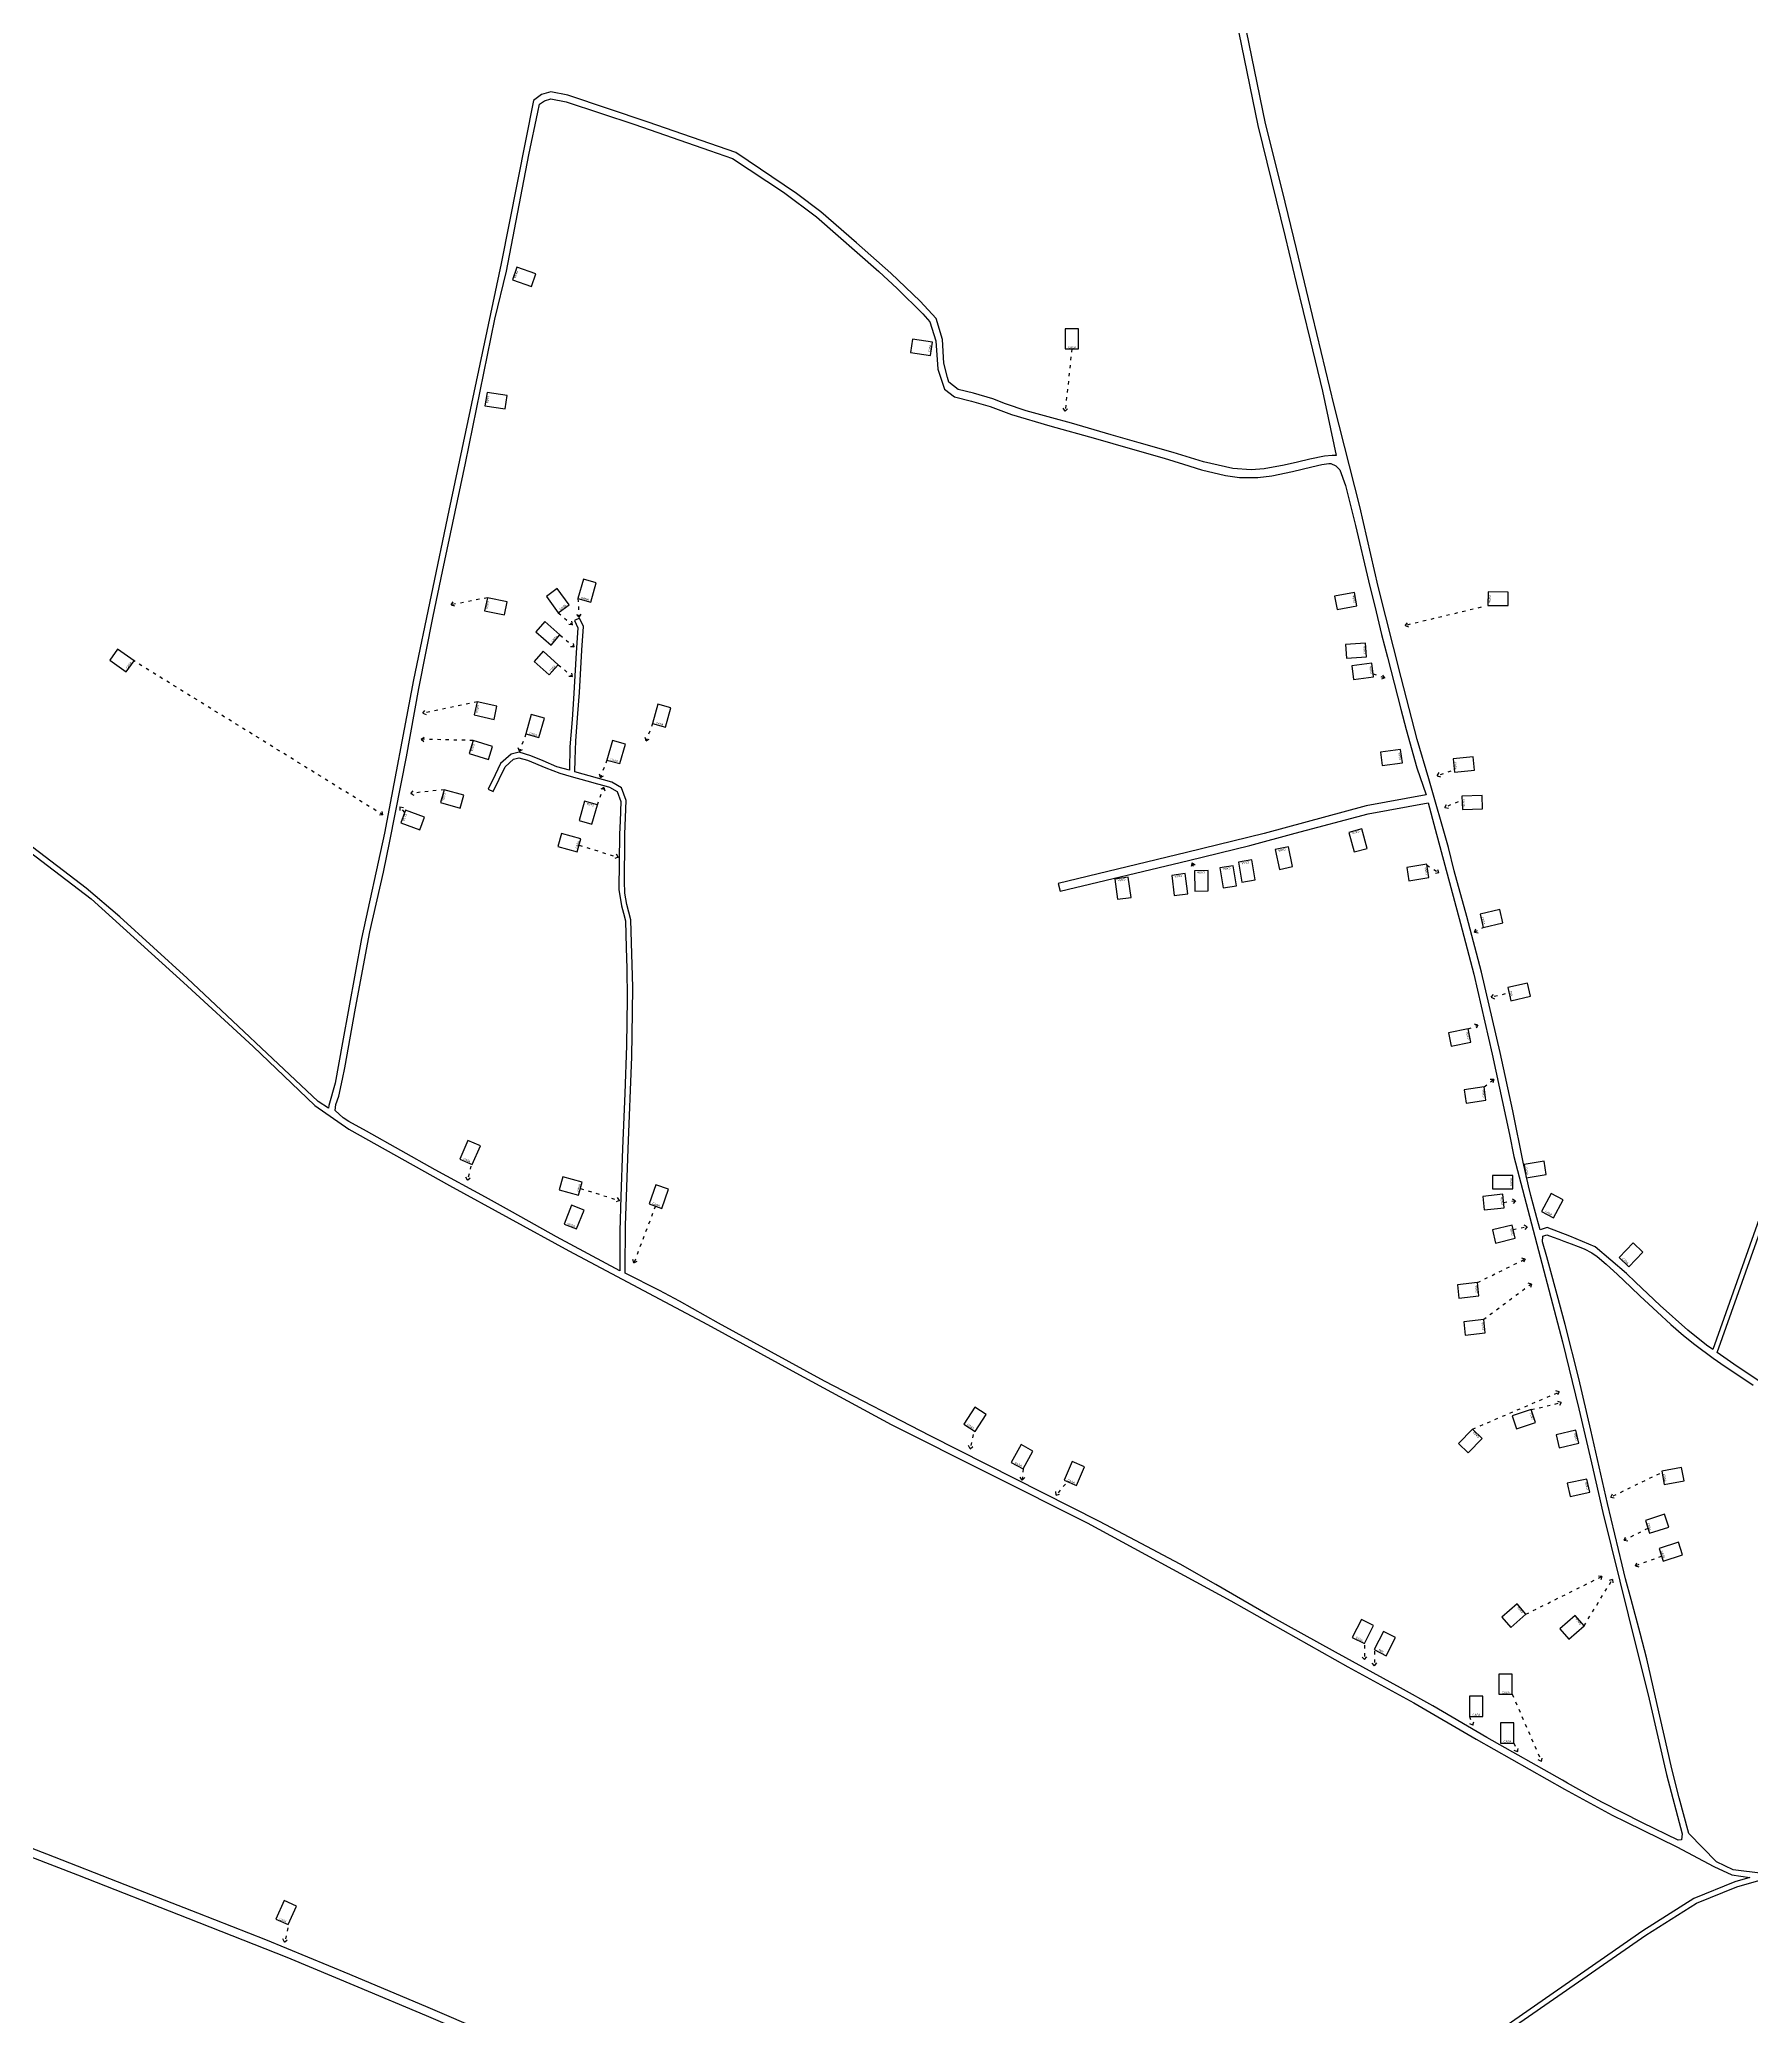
# Model space of a CAD drawing. Extents: x 714896 to 749292, y 8417558 to 8447149.
# Drawn here: x 728666 to 729934, y 8438561 to 8440026 of the extents above; entities that cross this region are included whole.
import ezdxf
from ezdxf.enums import TextEntityAlignment as Align

# ---------------------------------------------------------------- set-up
doc = ezdxf.new("R2010")
doc.units = 0
doc.header["$MEASUREMENT"] = 0
doc.linetypes.add('ACAD_ISO03W100', pattern=[30, 12, -18])
for name, color, linetype in [('LOTE', 7, 'CONTINUOUS'), ('NUM-PORTA', 7, 'CONTINUOUS'), ('QUADRA', 6, 'CONTINUOUS')]:
    doc.layers.add(name, color=color, linetype=linetype)

msp = doc.modelspace()

# ---------------------------------------------------------------- linework, layer by layer
at = {"layer": 'LOTE'}
for p, q in [((729019.2, 8439857.2), (729016, 8439847.8)), ((729016, 8439847.8), (729030.2, 8439843)), ((729033.4, 8439852.4), (729019.2, 8439857.2)), ((729030.2, 8439843), (729033.4, 8439852.4)), ((729312.6, 8439804), (729311.1, 8439794.1)), ((729327.4, 8439801.7), (729312.6, 8439804)), ((729325.9, 8439791.8), (729327.4, 8439801.7)), ((729425.6, 8439811.7), (729425.6, 8439796.7)), ((729435.6, 8439811.7), (729425.6, 8439811.7)), ((729425.6, 8439811.7), (729425.6, 8439796.7)), ((729435.6, 8439811.7), (729425.6, 8439811.7)), ((729435.6, 8439796.7), (729435.6, 8439811.7)), ((729435.6, 8439796.7), (729435.6, 8439811.7)), ((729311.1, 8439794.1), (729325.9, 8439791.8)), ((729425.6, 8439796.7), (729435.6, 8439796.7)), ((729425.6, 8439796.7), (729435.6, 8439796.7)), ((728997.3, 8439764.5), (728995.7, 8439754.6)), ((729012.2, 8439762.1), (728997.3, 8439764.5)), ((729010.6, 8439752.2), (729012.2, 8439762.1)), ((728995.7, 8439754.6), (729010.6, 8439752.2)), ((729068.6, 8439626.1), (729064.5, 8439611.7)), ((729078.2, 8439623.4), (729068.6, 8439626.1)), ((728997.5, 8439612.3), (728995.4, 8439602.5)), ((729012.1, 8439609.3), (728997.5, 8439612.3)), ((729049.3, 8439619.2), (729041.2, 8439613.3)), ((729041.2, 8439613.3), (729050, 8439601.1)), ((729058.1, 8439607), (729049.3, 8439619.2)), ((729064.5, 8439611.7), (729074.2, 8439609)), ((729074.2, 8439609), (729078.2, 8439623.4)), ((729640.1, 8439616.1), (729625.4, 8439613.4)), ((729625.4, 8439613.4), (729627.2, 8439603.6)), ((729641.9, 8439606.3), (729640.1, 8439616.1)), ((729739.1, 8439616.6), (729739, 8439606.6)), ((729754.1, 8439616.5), (729739.1, 8439616.6)), ((729754, 8439606.5), (729754.1, 8439616.5)), ((728995.4, 8439602.5), (729010.1, 8439599.5)), ((729010.1, 8439599.5), (729012.1, 8439609.3)), ((729050, 8439601.1), (729058.1, 8439607)), ((729627.2, 8439603.6), (729641.9, 8439606.3)), ((729739, 8439606.6), (729754, 8439606.5)), ((729040.1, 8439594.6), (729033.5, 8439587.1)), ((729033.5, 8439587.1), (729044.7, 8439577.2)), ((729051.3, 8439584.7), (729040.1, 8439594.6)), ((729044.7, 8439577.2), (729051.3, 8439584.7)), ((728723.4, 8439574.1), (728717.6, 8439566)), ((728735.6, 8439565.4), (728723.4, 8439574.1)), ((729038.8, 8439572.6), (729032.1, 8439565.1)), ((729050, 8439562.6), (729038.8, 8439572.6)), ((729648.4, 8439578.5), (729633.4, 8439577.5)), ((729633.4, 8439577.5), (729634.1, 8439567.5)), ((729634.1, 8439567.5), (729649.1, 8439568.5)), ((729649.1, 8439568.5), (729648.4, 8439578.5)), ((728717.6, 8439566), (728729.8, 8439557.3)), ((728729.8, 8439557.3), (728735.6, 8439565.4)), ((729032.1, 8439565.1), (729043.3, 8439555.2)), ((729043.3, 8439555.2), (729050, 8439562.6)), ((729653, 8439563.7), (729638.1, 8439561.7)), ((729638.1, 8439561.7), (729639.4, 8439551.8)), ((729639.4, 8439551.8), (729654.3, 8439553.7)), ((729654.3, 8439553.7), (729653, 8439563.7)), ((728990, 8439535.2), (728987.8, 8439525.4)), ((728987.8, 8439525.4), (729002.4, 8439522)), ((729004.6, 8439531.8), (728990, 8439535.2)), ((729002.4, 8439522), (729004.6, 8439531.8)), ((729030, 8439525.8), (729026, 8439511.3)), ((729039.7, 8439523.1), (729030, 8439525.8)), ((729123.9, 8439533.5), (729119.9, 8439519)), ((729133.5, 8439530.8), (729123.9, 8439533.5)), ((729129.5, 8439516.3), (729133.5, 8439530.8)), ((729026, 8439511.3), (729035.6, 8439508.6)), ((729035.6, 8439508.6), (729039.7, 8439523.1)), ((729119.9, 8439519), (729129.5, 8439516.3)), ((728986.9, 8439506.5), (728983.9, 8439496.9)), ((728983.9, 8439496.9), (728998.2, 8439492.4)), ((729001.2, 8439501.9), (728986.9, 8439506.5)), ((728998.2, 8439492.4), (729001.2, 8439501.9)), ((729090.1, 8439506.4), (729086.1, 8439492)), ((729099.8, 8439503.7), (729090.1, 8439506.4)), ((729095.7, 8439489.3), (729099.8, 8439503.7)), ((729674.3, 8439499.8), (729659.4, 8439497.9)), ((729659.4, 8439497.9), (729660.7, 8439487.9)), ((729675.6, 8439489.9), (729674.3, 8439499.8)), ((729728.1, 8439494.3), (729713.2, 8439492.8)), ((729729.1, 8439484.4), (729728.1, 8439494.3)), ((729086.1, 8439492), (729095.7, 8439489.3)), ((729660.7, 8439487.9), (729675.6, 8439489.9)), ((729713.2, 8439492.8), (729714.2, 8439482.9)), ((729714.2, 8439482.9), (729729.1, 8439484.4)), ((728965.5, 8439470), (728962.8, 8439460.4)), ((728980, 8439466), (728965.5, 8439470)), ((728977.3, 8439456.3), (728980, 8439466)), ((729734.7, 8439465.8), (729719.7, 8439465.3)), ((729719.7, 8439465.3), (729720.1, 8439455.3)), ((729735, 8439455.8), (729734.7, 8439465.8)), ((728936.8, 8439454.8), (728933.3, 8439445.4)), ((728950.9, 8439449.6), (728936.8, 8439454.8)), ((728962.8, 8439460.4), (728977.3, 8439456.3)), ((729069.4, 8439461.5), (729065.4, 8439447.1)), ((729079, 8439458.8), (729069.4, 8439461.5)), ((729075, 8439444.4), (729079, 8439458.8)), ((729720.1, 8439455.3), (729735, 8439455.8)), ((728933.3, 8439445.4), (728947.4, 8439440.2)), ((728947.4, 8439440.2), (728950.9, 8439449.6)), ((729052.4, 8439437.6), (729049.7, 8439428)), ((729066.8, 8439433.5), (729052.4, 8439437.6)), ((729065.4, 8439447.1), (729075, 8439444.4)), ((729645.7, 8439440.9), (729636, 8439438.4)), ((729636, 8439438.4), (729639.8, 8439423.9)), ((729649.5, 8439426.4), (729645.7, 8439440.9)), ((729049.7, 8439428), (729064.1, 8439423.9)), ((729064.1, 8439423.9), (729066.8, 8439433.5)), ((729591.2, 8439427.7), (729581.4, 8439425.6)), ((729581.4, 8439425.6), (729584.5, 8439410.9)), ((729594.3, 8439413), (729591.2, 8439427.7)), ((729639.8, 8439423.9), (729649.5, 8439426.4)), ((729514.6, 8439407.8), (729504.7, 8439406.5)), ((729504.7, 8439406.5), (729506.6, 8439391.6)), ((729516.5, 8439392.9), (729514.6, 8439407.8)), ((729531.6, 8439410), (729521.6, 8439409.8)), ((729521.6, 8439409.8), (729521.8, 8439394.8)), ((729531.8, 8439395), (729531.6, 8439410)), ((729550.2, 8439413.5), (729540.4, 8439412)), ((729540.4, 8439412), (729542.7, 8439397.2)), ((729552.6, 8439398.7), (729550.2, 8439413.5)), ((729564.1, 8439417.9), (729554.2, 8439416.3)), ((729554.2, 8439416.3), (729556.7, 8439401.5)), ((729566.6, 8439403.1), (729564.1, 8439417.9)), ((729584.5, 8439410.9), (729594.3, 8439413)), ((729693.7, 8439414.7), (729678.9, 8439412.3)), ((729678.9, 8439412.3), (729680.5, 8439402.4)), ((729695.3, 8439404.9), (729693.7, 8439414.7)), ((729472.4, 8439405.1), (729462.5, 8439403.7)), ((729462.5, 8439403.7), (729464.6, 8439388.8)), ((729474.5, 8439390.2), (729472.4, 8439405.1)), ((729506.6, 8439391.6), (729516.5, 8439392.9)), ((729521.8, 8439394.8), (729531.8, 8439395)), ((729542.7, 8439397.2), (729552.6, 8439398.7)), ((729556.7, 8439401.5), (729566.6, 8439403.1)), ((729680.5, 8439402.4), (729695.3, 8439404.9)), ((729464.6, 8439388.8), (729474.5, 8439390.2)), ((729747.8, 8439381.1), (729733.2, 8439377.7)), ((729733.2, 8439377.7), (729735.5, 8439367.9)), ((729750.1, 8439371.3), (729747.8, 8439381.1)), ((729735.5, 8439367.9), (729750.1, 8439371.3)), ((729768.4, 8439326.7), (729753.8, 8439323.3)), ((729753.8, 8439323.3), (729756.1, 8439313.6)), ((729770.7, 8439316.9), (729768.4, 8439326.7)), ((729756.1, 8439313.6), (729770.7, 8439316.9)), ((729724.4, 8439292.7), (729709.7, 8439289.7)), ((729709.7, 8439289.7), (729711.7, 8439279.9)), ((729726.4, 8439283), (729724.4, 8439292.7)), ((729711.7, 8439279.9), (729726.4, 8439283)), ((729736.2, 8439249.7), (729721.3, 8439247.6)), ((729721.3, 8439247.6), (729722.8, 8439237.7)), ((729737.6, 8439239.9), (729736.2, 8439249.7)), ((729722.8, 8439237.7), (729737.6, 8439239.9)), ((728983.1, 8439210), (728977.1, 8439196.2)), ((728992.3, 8439206), (728983.1, 8439210)), ((728986.3, 8439192.2), (728992.3, 8439206)), ((728977.1, 8439196.2), (728986.3, 8439192.2)), ((729780.6, 8439194.6), (729765.8, 8439192.2)), ((729765.8, 8439192.2), (729767.4, 8439182.3)), ((729782.2, 8439184.7), (729780.6, 8439194.6)), ((729053.3, 8439183.1), (729050.6, 8439173.5)), ((729050.6, 8439173.5), (729065.1, 8439169.5)), ((729067.8, 8439179.1), (729053.3, 8439183.1)), ((729065.1, 8439169.5), (729067.8, 8439179.1)), ((729122.3, 8439177.2), (729117.3, 8439163.1)), ((729131.7, 8439173.8), (729122.3, 8439177.2)), ((729126.7, 8439159.7), (729131.7, 8439173.8)), ((729742.4, 8439184.1), (729742.4, 8439174.1)), ((729757.4, 8439184.1), (729742.4, 8439184.1)), ((729742.4, 8439174.1), (729757.4, 8439174.1)), ((729757.4, 8439174.1), (729757.4, 8439184.1)), ((729767.4, 8439182.3), (729782.2, 8439184.7)), ((729059.8, 8439162.1), (729054.3, 8439148.1)), ((729069.1, 8439158.4), (729059.8, 8439162.1)), ((729063.5, 8439144.4), (729069.1, 8439158.4)), ((729117.3, 8439163.1), (729126.7, 8439159.7)), ((729750.1, 8439170.1), (729735.2, 8439168.5)), ((729735.2, 8439168.5), (729736.2, 8439158.6)), ((729736.2, 8439158.6), (729751.1, 8439160.1)), ((729751.1, 8439160.1), (729750.1, 8439170.1)), ((729785.9, 8439170.7), (729778.8, 8439157.4)), ((729778.8, 8439157.4), (729787.7, 8439152.7)), ((729794.7, 8439165.9), (729785.9, 8439170.7)), ((729787.7, 8439152.7), (729794.7, 8439165.9)), ((729054.3, 8439148.1), (729063.5, 8439144.4)), ((729756.9, 8439147.3), (729742.3, 8439143.7)), ((729742.3, 8439143.7), (729744.7, 8439134)), ((729759.3, 8439137.5), (729756.9, 8439147.3)), ((729744.7, 8439134), (729759.3, 8439137.5)), ((729846.6, 8439134.1), (729836.3, 8439123.3)), ((729853.9, 8439127.2), (729846.6, 8439134.1)), ((729836.3, 8439123.3), (729843.5, 8439116.4)), ((729843.5, 8439116.4), (729853.9, 8439127.2)), ((729731.3, 8439104.7), (729716.4, 8439103.1)), ((729716.4, 8439103.1), (729717.4, 8439093.2)), ((729732.3, 8439094.8), (729731.3, 8439104.7)), ((729717.4, 8439093.2), (729732.3, 8439094.8)), ((729736, 8439077.3), (729721.1, 8439075.7)), ((729721.1, 8439075.7), (729722.2, 8439065.8)), ((729737.1, 8439067.4), (729736, 8439077.3)), ((729722.2, 8439065.8), (729737.1, 8439067.4)), ((729358.8, 8439012.4), (729350.7, 8438999.8)), ((729367.2, 8439007), (729358.8, 8439012.4)), ((729771.2, 8439010.5), (729756.9, 8439005.8)), ((729774.3, 8439001), (729771.2, 8439010.5)), ((729350.7, 8438999.8), (729359.1, 8438994.4)), ((729359.1, 8438994.4), (729367.2, 8439007)), ((729727.7, 8438996.1), (729717.2, 8438985.4)), ((729734.8, 8438989.2), (729727.7, 8438996.1)), ((729756.9, 8439005.8), (729760.1, 8438996.3)), ((729760.1, 8438996.3), (729774.3, 8439001)), ((729393, 8438984.6), (729385.8, 8438971.4)), ((729401.8, 8438979.8), (729393, 8438984.6)), ((729717.2, 8438985.4), (729724.4, 8438978.4)), ((729724.4, 8438978.4), (729734.8, 8438989.2)), ((729804.1, 8438995.4), (729789.5, 8438991.8)), ((729789.5, 8438991.8), (729791.9, 8438982.1)), ((729791.9, 8438982.1), (729806.4, 8438985.6)), ((729806.4, 8438985.6), (729804.1, 8438995.4)), ((729385.8, 8438971.4), (729394.6, 8438966.6)), ((729394.6, 8438966.6), (729401.8, 8438979.8)), ((729430.9, 8438972), (729425, 8438958.2)), ((729440.1, 8438968), (729430.9, 8438972)), ((729434.1, 8438954.2), (729440.1, 8438968)), ((729882.6, 8438967.6), (729867.8, 8438964.8)), ((729884.4, 8438957.8), (729882.6, 8438967.6)), ((729425, 8438958.2), (729434.1, 8438954.2)), ((729812.4, 8438959.1), (729797.8, 8438955.9)), ((729797.8, 8438955.9), (729799.9, 8438946.2)), ((729814.6, 8438949.4), (729812.4, 8438959.1)), ((729867.8, 8438964.8), (729869.7, 8438955)), ((729869.7, 8438955), (729884.4, 8438957.8)), ((729799.9, 8438946.2), (729814.6, 8438949.4)), ((729870, 8438933), (729855.7, 8438928.4)), ((729855.7, 8438928.4), (729858.8, 8438918.9)), ((729858.8, 8438918.9), (729873.1, 8438923.4)), ((729873.1, 8438923.4), (729870, 8438933)), ((729880.2, 8438912.3), (729865.9, 8438907.7)), ((729865.9, 8438907.7), (729869, 8438898.2)), ((729883.3, 8438902.8), (729880.2, 8438912.3)), ((729869, 8438898.2), (729883.3, 8438902.8)), ((729760.7, 8438866.5), (729749.3, 8438856.6)), ((729767.2, 8438858.9), (729760.7, 8438866.5)), ((729645.4, 8438855), (729638.5, 8438841.7)), ((729654.3, 8438850.5), (729645.4, 8438855)), ((729647.5, 8438837.1), (729654.3, 8438850.5)), ((729749.3, 8438856.6), (729755.9, 8438849.1)), ((729755.9, 8438849.1), (729767.2, 8438858.9)), ((729803.7, 8438857.9), (729792.4, 8438848)), ((729799, 8438840.5), (729810.3, 8438850.3)), ((729810.3, 8438850.3), (729803.7, 8438857.9)), ((729638.5, 8438841.7), (729647.5, 8438837.1)), ((729661.6, 8438846), (729654.8, 8438832.7)), ((729670.6, 8438841.5), (729661.6, 8438846)), ((729663.7, 8438828.1), (729670.6, 8438841.5)), ((729792.4, 8438848), (729799, 8438840.5)), ((729654.8, 8438832.7), (729663.7, 8438828.1)), ((729747.1, 8438814.5), (729747.1, 8438799.5)), ((729757.1, 8438814.5), (729747.1, 8438814.5)), ((729757.1, 8438799.5), (729757.1, 8438814.5)), ((729725.3, 8438798.1), (729725.3, 8438783.1)), ((729735.3, 8438798.1), (729725.3, 8438798.1)), ((729735.3, 8438783.1), (729735.3, 8438798.1)), ((729747.1, 8438799.5), (729757.1, 8438799.5)), ((729725.3, 8438783.1), (729735.3, 8438783.1)), ((729748.3, 8438778.3), (729748.3, 8438763.3)), ((729758.3, 8438778.3), (729748.3, 8438778.3)), ((729758.3, 8438763.3), (729758.3, 8438778.3)), ((729748.3, 8438763.3), (729758.3, 8438763.3)), ((728846.8, 8438646.6), (728840.7, 8438632.9)), ((728856, 8438642.6), (728846.8, 8438646.6)), ((728840.7, 8438632.9), (728849.9, 8438628.9)), ((728849.9, 8438628.9), (728856, 8438642.6))]:
    msp.add_line(p, q, dxfattribs=at)
at = {"layer": 'LOTE', "color": 7, "linetype": 'ACAD_ISO03W100', "ltscale": 0.2}
for points in [[(729430.6, 8439796.7), (729425.7, 8439750.5)], [(729430.6, 8439796.7), (729425.7, 8439750.5)], [(728997.5, 8439612.3), (728970.7, 8439607)], [(729064.5, 8439611.7), (729065.5, 8439598)], [(729050, 8439601.1), (729060.5, 8439592.3)], [(729734, 8439605.2), (729677.7, 8439591.7)], [(729051.3, 8439584.7), (729061.8, 8439575.8)], [(728920.1, 8439451.3), (728735.6, 8439565.4)], [(729050, 8439562.6), (729060.5, 8439553.8)], [(729654, 8439555.8), (729662.5, 8439552.9)], [(728990, 8439535.2), (728949.6, 8439526.7)], [(729026, 8439511.3), (729021.3, 8439498.5)], [(729119.9, 8439519), (729115.1, 8439506.1)], [(728986.9, 8439506.5), (728948.5, 8439507.4)], [(729086.1, 8439492), (729081.3, 8439479.1)], [(729711.6, 8439483.8), (729701.5, 8439480.4)], [(728965.5, 8439470), (728940.7, 8439467.3)], [(729079, 8439458.8), (729083.8, 8439471.7)], [(728936.2, 8439453.2), (728932.6, 8439457.4)], [(729716.9, 8439461.1), (729707.2, 8439456.8)], [(729065.5, 8439428.9), (729094.4, 8439419.9)], [(729519.9, 8439415.7), (729521.6, 8439409.8)], [(729693.8, 8439414.1), (729702.7, 8439408.3)], [(729729.2, 8439364.4), (729735.5, 8439367.9)], [(729751.9, 8439318.6), (729741.5, 8439316.2)], [(729724.4, 8439292.7), (729731.6, 8439295.5)], [(729736.2, 8439249.7), (729743.3, 8439255.2)], [(728985.3, 8439191), (728982.8, 8439180.6)], [(729066.5, 8439174.4), (729095.4, 8439165.5)], [(729122, 8439161.4), (729106.1, 8439119.3)], [(729750.7, 8439164.1), (729759.5, 8439165.3)], [(729757.7, 8439144), (729768.1, 8439146.1)], [(729731.3, 8439104.7), (729766.6, 8439122.1)], [(729771.3, 8439103.6), (729736, 8439077.3)], [(729727.7, 8438996.1), (729791.9, 8439023.6)], [(729771.2, 8439010.5), (729793.4, 8439015.8)], [(729357.6, 8438992), (729355.2, 8438981.5)], [(729394.6, 8438966.6), (729393.8, 8438958.3)], [(729425.9, 8438955.3), (729419, 8438947.2)], [(729866.2, 8438963), (729830.2, 8438945.7)], [(729857.6, 8438922.4), (729840, 8438913.8)], [(729867.8, 8438901.8), (729848.3, 8438894.7)], [(729767.2, 8438858.9), (729823.5, 8438886.9)], [(729810.3, 8438850.3), (729831.3, 8438884.7)], [(729647.6, 8438835.9), (729647.6, 8438825.2)], [(729654.9, 8438831.4), (729655, 8438820.7)], [(729757.1, 8438799.5), (729778.7, 8438749.7)], [(729725.3, 8438783.1), (729727.9, 8438776.6)], [(729758.3, 8438763.3), (729761, 8438756.8)], [(728849.7, 8438626.4), (728847.2, 8438615.9)]]:
    msp.add_lwpolyline(points, dxfattribs=at)
at = {"layer": 'LOTE'}
for points in [[(729425.7, 8439750.5), (729424.2, 8439752.7)], [(729425.7, 8439750.5), (729424.2, 8439752.7)], [(729425.7, 8439750.5), (729427.5, 8439752.4)], [(729425.7, 8439750.5), (729427.5, 8439752.4)], [(728970.7, 8439607), (728972, 8439609.3)], [(728970.7, 8439607), (728973.1, 8439606.2)], [(729065.5, 8439598), (729063.7, 8439599.9)], [(729065.5, 8439598), (729067, 8439600.1)], [(729060.5, 8439592.3), (729057.8, 8439592.4)], [(729060.5, 8439592.3), (729060, 8439594.9)], [(729677.7, 8439591.7), (729679.3, 8439593.8)], [(729677.7, 8439591.7), (729680.1, 8439590.6)], [(729061.8, 8439575.8), (729059.2, 8439575.9)], [(729061.8, 8439575.8), (729061.3, 8439578.4)], [(729060.5, 8439553.8), (729057.9, 8439553.9)], [(729060.5, 8439553.8), (729060, 8439556.4)], [(729662.5, 8439552.9), (729660.1, 8439551.9)], [(729662.5, 8439552.9), (729661.1, 8439555)], [(728949.6, 8439526.7), (728951, 8439528.8)], [(728949.6, 8439526.7), (728952, 8439525.7)], [(728948.5, 8439507.4), (728950.6, 8439509)], [(729115.1, 8439506.1), (729114.3, 8439508.6)], [(728948.5, 8439507.4), (728950.5, 8439505.7)], [(729021.3, 8439498.5), (729020.4, 8439501)], [(729021.3, 8439498.5), (729023.5, 8439499.8)], [(729115.1, 8439506.1), (729117.4, 8439507.5)], [(729081.3, 8439479.1), (729080.5, 8439481.6)], [(729081.3, 8439479.1), (729083.6, 8439480.4)], [(729701.5, 8439480.4), (729702.8, 8439482.7)], [(729701.5, 8439480.4), (729704, 8439479.6)], [(728940.7, 8439467.3), (728942.5, 8439469.2)], [(728940.7, 8439467.3), (728942.9, 8439466)], [(729083.8, 8439471.7), (729081.5, 8439470.4)], [(729083.8, 8439471.7), (729084.6, 8439469.2)], [(728920.1, 8439451.3), (728917.5, 8439451.1)], [(728920.1, 8439451.3), (728919.4, 8439453.8)], [(728932.6, 8439457.4), (728932.5, 8439454.7)], [(728932.6, 8439457.4), (728935.2, 8439456.7)], [(729707.2, 8439456.8), (729708.3, 8439459.1)], [(729707.2, 8439456.8), (729709.7, 8439456.2)], [(729094.4, 8439419.9), (729093.1, 8439422.2)], [(729094.4, 8439419.9), (729092, 8439419.1)], [(729519.9, 8439415.7), (729519, 8439413.2)], [(729519.9, 8439415.7), (729522.1, 8439414.3)], [(729702.7, 8439408.3), (729700.1, 8439407.9)], [(729702.7, 8439408.3), (729701.8, 8439410.7)], [(729729.2, 8439364.4), (729730.1, 8439366.9)], [(729729.2, 8439364.4), (729731.8, 8439364)], [(729741.5, 8439316.2), (729743.1, 8439318.3)], [(729741.5, 8439316.2), (729743.9, 8439315.1)], [(729731.6, 8439295.5), (729729.1, 8439296.2)], [(729731.6, 8439295.5), (729730.4, 8439293.2)], [(729743.3, 8439255.2), (729740.7, 8439255.3)], [(729743.3, 8439255.2), (729742.7, 8439252.7)], [(728982.8, 8439180.6), (728981.6, 8439182.9)], [(728982.8, 8439180.6), (728984.8, 8439182.2)], [(729095.4, 8439165.5), (729092.9, 8439164.6)], [(729095.4, 8439165.5), (729094, 8439167.7)], [(729759.5, 8439165.3), (729757.2, 8439166.6)], [(729759.5, 8439165.3), (729757.7, 8439163.3)], [(729768.1, 8439146.1), (729765.8, 8439147.3)], [(729768.1, 8439146.1), (729766.5, 8439144.1)], [(729106.1, 8439119.3), (729105.4, 8439121.8)], [(729106.1, 8439119.3), (729108.4, 8439120.5)], [(729766.6, 8439122.1), (729764.1, 8439122.9)], [(729766.6, 8439122.1), (729765.3, 8439119.8)], [(729771.3, 8439103.6), (729768.8, 8439104.3)], [(729771.3, 8439103.6), (729770.7, 8439101)], [(729791.9, 8439023.6), (729789.4, 8439024.5)], [(729791.9, 8439023.6), (729790.5, 8439021.4)], [(729793.4, 8439015.8), (729790.9, 8439016.6)], [(729793.4, 8439015.8), (729792.1, 8439013.5)], [(729355.2, 8438981.5), (729354, 8438983.9)], [(729355.2, 8438981.5), (729357.2, 8438983.2)], [(729393.8, 8438958.3), (729392.4, 8438960.5)], [(729393.8, 8438958.3), (729395.7, 8438960.1)], [(729419, 8438947.2), (729418.9, 8438949.9)], [(729419, 8438947.2), (729421.5, 8438947.8)], [(729830.2, 8438945.7), (729831.3, 8438948.1)], [(729830.2, 8438945.7), (729832.7, 8438945.1)], [(729840, 8438913.8), (729841.1, 8438916.1)], [(729840, 8438913.8), (729842.6, 8438913.2)], [(729848.3, 8438894.7), (729849.4, 8438897)], [(729848.3, 8438894.7), (729850.8, 8438894.1)], [(729823.5, 8438886.9), (729820.9, 8438887.2)], [(729823.5, 8438886.9), (729822.6, 8438884.4)], [(729831.3, 8438884.7), (729828.8, 8438883.9)], [(729831.3, 8438884.7), (729831.6, 8438882.1)], [(729647.6, 8438825.2), (729645.9, 8438827.1)], [(729647.6, 8438825.2), (729649.2, 8438827.3)], [(729655, 8438820.7), (729653.3, 8438822.7)], [(729655, 8438820.7), (729656.6, 8438822.8)], [(729727.9, 8438776.6), (729725.5, 8438777.7)], [(729727.9, 8438776.6), (729728.5, 8438779.2)], [(729761, 8438756.8), (729758.6, 8438757.9)], [(729761, 8438756.8), (729761.5, 8438759.4)], [(729778.7, 8438749.7), (729776.3, 8438750.9)], [(729778.7, 8438749.7), (729779.3, 8438752.2)], [(728847.2, 8438615.9), (728846, 8438618.3)], [(728847.2, 8438615.9), (728849.2, 8438617.6)]]:
    msp.add_lwpolyline(points, dxfattribs=at)
at = {"layer": 'QUADRA'}
for points in [[(729453.3, 8440524.1), (729568.4, 8439962.4)], [(729974.2, 8439248), (729905.6, 8439055.2), (729901.1, 8439058.3), (729887.3, 8439069.3), (729866.7, 8439087.6), (729848.4, 8439105), (729841.8, 8439111.3), (729818.6, 8439131.1), (729799.7, 8439139.1), (729783, 8439145.4), (729777.8, 8439143.8), (729775.4, 8439152.7), (729772.5, 8439162.9), (729770.9, 8439169.3), (729769.1, 8439176.4), (729765.1, 8439194), (729757.4, 8439232), (729748, 8439275.2), (729734.3, 8439334.7), (729723.4, 8439376), (729714, 8439409.8), (729709.7, 8439427.1), (729695.2, 8439478.1), (729686.6, 8439507.1), (729674.8, 8439553.1), (729657.8, 8439620.5), (729644.1, 8439679.9), (729625, 8439754.7), (729609, 8439821.5), (729597.1, 8439870.9), (729586.8, 8439913.7), (729574.2, 8439963.8), (729458.6, 8440528.1)], [(729568.4, 8439962.3), (729588.8, 8439879.8), (729597, 8439845.6), (729607.2, 8439803.3), (729616.4, 8439765.3), (729626.6, 8439717.7), (729623.7, 8439717.7), (729617.8, 8439717.3), (729607.1, 8439715), (729598, 8439712.7), (729587.9, 8439710.5), (729573.1, 8439707.9), (729563.5, 8439707.2), (729549.9, 8439708.1), (729528.3, 8439712.9), (729505.7, 8439720), (729480.6, 8439727.1), (729459.9, 8439733), (729430.4, 8439741.7), (729415.8, 8439745.6), (729396.8, 8439750.9), (729381.6, 8439756.1), (729372.2, 8439759.8), (729357.7, 8439763.8), (729346.3, 8439766.6), (729339.6, 8439772.1), (729338.5, 8439775.5), (729335.8, 8439786.1), (729334.9, 8439803.6), (729330, 8439819.3), (729318.2, 8439832.2), (729296.4, 8439852.8), (729271, 8439875.3), (729244.6, 8439898.4), (729226.6, 8439911.9), (729181.5, 8439942.4), (729116.7, 8439964.8), (729057.2, 8439984.7), (729044.4, 8439987.3), (729037.7, 8439985.3), (729031.6, 8439980.9), (729007.7, 8439859.9), (728968.8, 8439676.9), (728942.8, 8439551.4), (728921.2, 8439437.9), (728904.3, 8439359.6), (728890.2, 8439282.7), (728884.6, 8439252.6), (728880, 8439235.9), (728879.7, 8439233.9), (728872, 8439239), (728775, 8439330.2), (728725, 8439375.8), (728700.1, 8439397.1), (728683.4, 8439409.8), (728660.4, 8439427.3)], [(728657.9, 8439424.3), (728703.9, 8439389.1), (728772.2, 8439327.2), (728823.8, 8439279.6), (728869.5, 8439235.9), (728894.8, 8439218.3), (728969.4, 8439176.6), (729057.9, 8439128.1), (729160.6, 8439073.5), (729226.1, 8439037.9), (729296.8, 8438999.6), (729442.1, 8438926.5), (729548.4, 8438868.7), (729635.2, 8438820), (729684, 8438793.3), (729730.3, 8438766.2), (729795.7, 8438729.3), (729831.2, 8438710), (729841.3, 8438704.9), (729879.1, 8438686.4), (729906.4, 8438671.9), (729919.7, 8438665.6), (729933.1, 8438663.8), (729922.1, 8438660.6), (729891.6, 8438648.1), (729853.8, 8438624.2), (729658.4, 8438488.4)], [(729941.6, 8439030.6), (729921.2, 8439044.2), (729909, 8439052.8), (729977.9, 8439246.7)], [(729942.7, 8438666.6), (729920.9, 8438669.5), (729908.4, 8438675.3), (729887.9, 8438696.4), (729880.8, 8438722.8), (729875.3, 8438744.4), (729871.9, 8438759.7), (729864.4, 8438792), (729856.9, 8438825.8), (729851.8, 8438844.9), (729845.1, 8438869.8), (729841, 8438885.2), (729838.4, 8438895.5), (729827.7, 8438941), (729815.3, 8438995.4), (729806.3, 8439033.5), (729796.2, 8439073.5), (729790.3, 8439095.7), (729785, 8439115.7), (729782.7, 8439123.7), (729779.6, 8439134.8), (729779.8, 8439139.2), (729782.8, 8439140.1), (729787.5, 8439138.4), (729791.7, 8439136.8), (729795.3, 8439135.4), (729800.6, 8439133.3), (729806, 8439131.4), (729810.3, 8439129.7), (729816, 8439126.8), (729820, 8439123.9), (729826.7, 8439118.4), (729835.1, 8439110.7), (729845, 8439101.4), (729851.9, 8439094.7), (729864.4, 8439082.9), (729874.6, 8439073.6), (729884, 8439065.5), (729892.4, 8439058.7), (729905.9, 8439048.6), (729914.9, 8439042.4), (729928.7, 8439033.3), (729935.6, 8439028.7)], [(728995.7, 8438549.4), (728953.7, 8438567.4), (728895.6, 8438591.8), (728833.3, 8438617.6), (728782.9, 8438637.2), (728729, 8438658.2), (728670.9, 8438681.1), (728615.1, 8438702.5)], [(728624.4, 8438692.5), (728693.8, 8438665.6), (728775.4, 8438633.6), (728848.8, 8438604.7), (728901.4, 8438582.8), (728952.1, 8438561.5), (728993.1, 8438544), (729027.9, 8438524.3), (729053.7, 8438508.6), (729091.3, 8438486.5), (729103.5, 8438481.2), (729128, 8438472.4), (729164, 8438459), (729192.8, 8438446.4), (729204, 8438439.5), (729225, 8438426.8), (729267.8, 8438400.1), (729278.3, 8438394.5), (729314, 8438377.4), (729354.1, 8438358.9), (729387.5, 8438342.8), (729414, 8438328.9), (729418.6, 8438326.3), (729139.7, 8438162.1)], [(729741, 8438541.1), (729856, 8438620.9), (729893.5, 8438644.6), (729923.4, 8438656.8), (729963.1, 8438668.2)]]:
    msp.add_lwpolyline(points, dxfattribs=at)
msp.add_lwpolyline([(729882.4, 8438691.7), (729880.1, 8438691.5), (729853.7, 8438704.3), (729838.5, 8438711.9), (729823.9, 8438719.4), (729814.8, 8438724.3), (729798.1, 8438733.6), (729794.3, 8438735.8), (729738.3, 8438767.4), (729698.1, 8438790.9), (729674.3, 8438804.3), (729626.1, 8438830.8), (729577.5, 8438857.8), (729537.4, 8438880.8), (729510.9, 8438896.1), (729477.9, 8438913.6), (729451.1, 8438927.5), (729325.7, 8438991.1), (729247.4, 8439031.7), (729168.7, 8439074.7), (729139.9, 8439090.9), (729125, 8439098.7), (729099.7, 8439111.6), (729099.6, 8439113.3), (729099.8, 8439146.9), (729101.7, 8439203.9), (729104.5, 8439272), (729105, 8439305.1), (729105.3, 8439323.6), (729104, 8439364.8), (729103.8, 8439373.5), (729100.8, 8439384.9), (729099.4, 8439393.2), (729099, 8439402.3), (729099.1, 8439411.3), (729099.3, 8439423.4), (729099.4, 8439437), (729099.9, 8439449.5), (729100.3, 8439462), (729096.8, 8439471.5), (729089.7, 8439475.5), (729062.3, 8439483.2), (729062.5, 8439492.4), (729063.1, 8439506.2), (729064.6, 8439526.4), (729065.7, 8439542.1), (729067.6, 8439573.4), (729068.6, 8439590.9), (729065.8, 8439597.1), (729062.1, 8439595.5), (729064.5, 8439590.1), (729063.4, 8439571.5), (729061.3, 8439537.3), (729060.2, 8439522.1), (729059.4, 8439510.4), (729058.7, 8439501.8), (729058.3, 8439484.4), (729049, 8439487), (729038.8, 8439491.3), (729029.8, 8439495.1), (729021, 8439497.7), (729015.1, 8439496.4), (729007.3, 8439489.5), (729003.3, 8439481.1), (728998.1, 8439470.4), (729001.7, 8439468.7), (729010.6, 8439487), (729016.9, 8439492.7), (729020.9, 8439493.5), (729027.2, 8439491.9), (729040.9, 8439486.1), (729051.1, 8439482.2), (729059.7, 8439479.8), (729071.1, 8439476.6), (729079.1, 8439474.4), (729083.9, 8439473), (729088.1, 8439471.8), (729093.6, 8439468.7), (729096.3, 8439461.3), (729095.8, 8439446.6), (729095.4, 8439437.1), (729095.2, 8439416.5), (729094.9, 8439396), (729096.8, 8439384), (729098.3, 8439378.5), (729099.8, 8439372.9), (729100.4, 8439352.9), (729100.8, 8439337.6), (729101.1, 8439315.3), (729100.6, 8439280.4), (729099.3, 8439244.9), (729097.7, 8439204.1), (729096.5, 8439168.6), (729095.7, 8439142.7), (729095.6, 8439113.3), (729048.8, 8439138.6), (729016, 8439156.8), (728996.2, 8439167.9), (728958.7, 8439188.3), (728908, 8439216.8), (728894.9, 8439224.1), (728890.5, 8439226.8), (728884.6, 8439232.2), (728885.1, 8439236.6), (728887.3, 8439242.9), (728890.2, 8439255.5), (728891.8, 8439263.8), (728899.7, 8439308), (728910.4, 8439364.7), (728920.5, 8439408.9), (728925.1, 8439431.8), (728937.5, 8439494.3), (728946.7, 8439545), (728957.4, 8439598.6), (728964.3, 8439631.8), (728981.2, 8439712), (729003, 8439818.7), (729011.7, 8439854.3), (729028.3, 8439940.5), (729034.8, 8439972.1), (729036.1, 8439978), (729039.9, 8439980.7), (729044.6, 8439982.1), (729055.9, 8439979.8), (729106.8, 8439963), (729162.1, 8439943.8), (729179.2, 8439937.9), (729217, 8439912.8), (729241.4, 8439894.5), (729287.6, 8439854.2), (729301.1, 8439841.4), (729320.1, 8439822.7), (729325.5, 8439816.7), (729329.9, 8439802.7), (729331.4, 8439781.7), (729336.2, 8439766.9), (729343.8, 8439761.1), (729356.4, 8439757.9), (729370.2, 8439754.1), (729386, 8439748.1), (729414.3, 8439739.8), (729448.1, 8439730.2), (729473.8, 8439722.9), (729499.1, 8439715.7), (729513.3, 8439711.3), (729526.7, 8439707.2), (729544.5, 8439703), (729555, 8439701.5), (729568.6, 8439701.3), (729578.9, 8439702.6), (729594.3, 8439705.8), (729608.6, 8439709.2), (729615.9, 8439711), (729621.2, 8439711.8), (729622.7, 8439711.8), (729626.4, 8439710.1), (729629.2, 8439707), (729633.5, 8439695.4), (729641, 8439665.9), (729650.5, 8439624.8), (729656.1, 8439601.9), (729660.2, 8439585), (729664.7, 8439568.2), (729674.4, 8439529.8), (729678.5, 8439514.6), (729686.4, 8439486.3), (729693.2, 8439466.1), (729648.9, 8439458), (729573.1, 8439437.6), (729515.7, 8439423.4), (729420.5, 8439400.5), (729422, 8439394.7), (729517.1, 8439417.5), (729562.6, 8439428.6), (729596.2, 8439437.7), (729650.2, 8439452.2), (729694.8, 8439460.3), (729700, 8439440.7), (729718.6, 8439370.8), (729728.5, 8439333.2), (729742.1, 8439273.9), (729755.1, 8439214.4), (729758.3, 8439198.2), (729786.9, 8439089), (729794.4, 8439060.7), (729806.3, 8439011.2), (729815.9, 8438971), (729824.2, 8438934.2), (729842.9, 8438858.4), (729858.5, 8438795.8), (729871.3, 8438740.1), (729882.9, 8438696.1)], close=True, dxfattribs=at)

# ---------------------------------------------------------------- texts
at = {"layer": 'NUM-PORTA'}
for s, rotation, p in [('CASA', 251.3277, (729018, 8439852.2)), ('CASA', 81.0749, (729326.2, 8439797)), ('CASA', 260.7974, (728997, 8439759.3)), ('CASA', 344.3504, (729069.6, 8439610.8)), ('CASA', 100.5268, (729640.5, 8439611.3)), ('CASA', 269.675, (729739.5, 8439611.4)), ('CASA', 258.3651, (728996.9, 8439607.1)), ('CASA', 35.6589, (729053.9, 8439604.6)), ('CASA', 48.3551, (729047.7, 8439581.4)), ('CASA', 93.7575, (729648.2, 8439573.6)), ('CASA', 54.4175, (728732.4, 8439561.8)), ('CASA', 48.3551, (729046.4, 8439559.4)), ('CASA', 97.3484, (729653.1, 8439558.8)), ('CASA', 256.851, (728989.4, 8439530)), ('CASA', 344.3504, (729031.1, 8439510.4)), ('CASA', 344.3504, (729125, 8439518.1)), ('CASA', 252.3705, (728985.9, 8439501.4)), ('CASA', 97.3484, (729674.4, 8439494.9)), ('CASA', 344.3504, (729091.2, 8439491.1)), ('CASA', 275.9238, (729714.2, 8439487.7)), ('CASA', 254.4556, (728964.6, 8439464.9)), ('CASA', 249.788, (728935.5, 8439449.7)), ('CASA', 164.3504, (729073.9, 8439459.7)), ('CASA', 271.8403, (729720.4, 8439460.2)), ('CASA', 194.6539, (729640.8, 8439439.1)), ('CASA', 74.3504, (729065, 8439429)), ('CASA', 191.9743, (729586.2, 8439426.1)), ('CASA', 187.3269, (729509.5, 8439406.6)), ('CASA', 180.869, (729526.4, 8439409.4)), ('CASA', 188.9966, (729545.2, 8439412.2)), ('CASA', 189.4119, (729559.1, 8439416.6)), ('CASA', 99.314, (729694, 8439409.9)), ('CASA', 188.1071, (729467.4, 8439403.8)), ('CASA', 283.093, (729734.9, 8439372.8)), ('TER.', 283.093, (729755.5, 8439318.4)), ('CASA', 101.6332, (729724.9, 8439287.9)), ('CASA', 98.37, (729736.4, 8439244.9)), ('CASA', 336.4398, (728982, 8439194.7)), ('CASA', 279.2255, (729767.1, 8439187.2)), ('CASA', 74.3504, (729066, 8439174.6)), ('CASA', 89.9109, (729756.8, 8439179.2)), ('CASA', 340.3916, (729122.3, 8439161.8)), ('CASA', 95.9204, (729750.1, 8439165.2)), ('CASA', 331.7808, (729783.6, 8439155.5)), ('CASA', 338.2808, (729059.2, 8439146.7)), ('CASA', 103.5398, (729757.6, 8439142.4)), ('CASA', 316.3288, (729840.4, 8439120.1)), ('CASA', 96.1422, (729731.3, 8439099.9)), ('CASA', 96.1422, (729736.1, 8439072.5)), ('CASA', 326.9543, (729355.3, 8438997.5)), ('CASA', 108.4349, (729772.2, 8439005.8)), ('CASA', 135.8192, (729730.8, 8438992.4)), ('CASA', 103.6744, (729804.7, 8438990.5)), ('CASA', 331.3526, (729390.6, 8438969.4)), ('CASA', 336.75, (729429.9, 8438956.6)), ('CASA', 102.401, (729813, 8438954.3)), ('CASA', 280.6836, (729869.3, 8438959.8)), ('CASA', 287.7228, (729857.8, 8438923.6)), ('CASA', 287.7228, (729868, 8438903)), ('CASA', 131.045, (729763.5, 8438862.5)), ('CASA', 131.045, (729806.5, 8438853.9)), ('CASA', 332.9299, (729643.4, 8438839.8)), ('TER.', 332.9299, (729659.7, 8438830.8)), ('CASA', 336.1319, (728845.7, 8438631.3))]:
    msp.add_text(s, height=1.5, rotation=rotation, dxfattribs=at).set_placement(p, align=Align.CENTER)
for p in [(729430.8, 8439797.2), (729430.8, 8439797.2), (729752.3, 8438800), (729730.5, 8438783.6), (729753.5, 8438763.8)]:
    msp.add_text('CASA', height=1.5, dxfattribs=at).set_placement(p, align=Align.CENTER)

doc.saveas('drawing.dxf')
